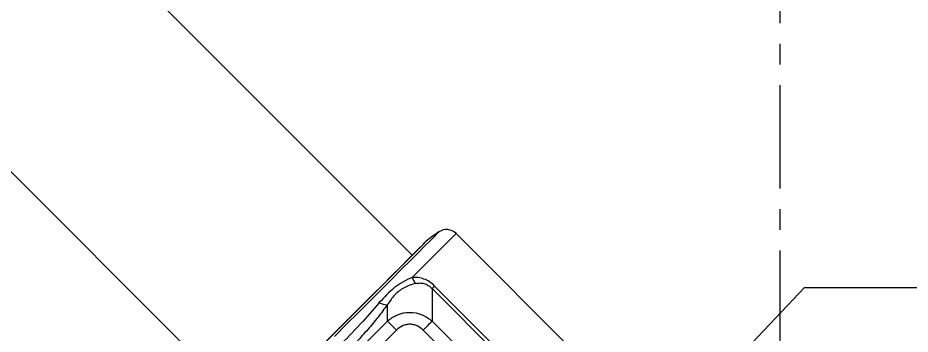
# Model space of a CAD drawing. Header units: millimetres. Extents: x 0 to 42050, y 0 to 29700.
# Drawn here: x 19098 to 20178, y 20452 to 20835 of the extents above; entities that cross this region are included whole.
import ezdxf

# ---------------------------------------------------------------- set-up
doc = ezdxf.new("R2010")
doc.units = ezdxf.units.MM
doc.header["$LTSCALE"] = 50
doc.linetypes.add('CENTERX2', pattern=[4, 2.5, -0.5, 0.5, -0.5])
doc.layers.add('3', color=3, linetype='Continuous')
doc.layers.add('KVC', color=7, linetype='Continuous')

msp = doc.modelspace()

# ---------------------------------------------------------------- linework, layer by layer
at = {"color": 1, "linetype": 'CENTERX2'}
msp.add_line((20020.6, 18428.5), (20020.6, 21860.1), dxfattribs=at)
at = {"layer": '3'}
for p, q in [((19928.2, 20379.8), (20050.1, 20508.6)), ((20050.1, 20508.6), (20493.6, 20508.6))]:
    msp.add_line(p, q, dxfattribs=at)
at = {"layer": 'KVC', "color": 3, "linetype": 'Continuous', "lineweight": 25}
for p, q in [((18859.7, 21263), (19575.1, 20547.6)), ((19382.6, 20355.2), (18659.3, 21078.6)), ((19605.5, 20573.8), (19602.2, 20570.4)), ((19607.3, 20575.5), (19605.5, 20573.8)), ((19607.5, 20575.7), (19607.3, 20575.5)), ((19627.7, 20573.3), (19625.3, 20570.9)), ((19628.3, 20573.9), (19627.7, 20573.3)), ((19628.3, 20573.9), (19823.1, 20379.1)), ((19588.2, 20560.8), (19590.9, 20563.4)), ((19591.8, 20564.1), (19588.4, 20560.6)), ((19597.1, 20565.4), (19590.5, 20558.8)), ((19590.9, 20563.4), (19591.8, 20564.3)), ((19593.6, 20565.8), (19591.8, 20564.1)), ((19593.8, 20566), (19593.6, 20565.8)), ((19602.2, 20570.4), (19597.1, 20565.4)), ((19621, 20566.6), (19615, 20560.6)), ((19625.3, 20570.9), (19621, 20566.6)), ((19582.4, 20550.7), (19573, 20541.3)), ((19583.3, 20555.5), (19576.6, 20548.8)), ((19577.8, 20550.4), (19583.9, 20556.4)), ((19590.5, 20558.8), (19582.4, 20550.7)), ((19588.4, 20560.6), (19583.3, 20555.5)), ((19583.9, 20556.4), (19588.2, 20560.8)), ((19607.3, 20552.8), (19598, 20543.5)), ((19615, 20560.6), (19607.3, 20552.8)), ((19568.4, 20540.7), (19558.9, 20531.2)), ((19561.2, 20533.7), (19570.2, 20542.8)), ((19573, 20541.3), (19562.3, 20530.6)), ((19576.6, 20548.8), (19568.4, 20540.7)), ((19570.2, 20542.8), (19577.8, 20550.4)), ((19598, 20543.5), (19587.2, 20532.8)), ((19558.9, 20531.2), (19548.2, 20520.4)), ((19562.3, 20530.6), (19550.5, 20518.8)), ((19550.8, 20523.4), (19561.2, 20533.7)), ((19587.2, 20532.8), (19575.1, 20520.7)), ((19548.2, 20520.4), (19536.4, 20508.6)), ((19550.5, 20518.8), (19537.8, 20506)), ((19539.4, 20511.9), (19550.8, 20523.4)), ((19536.4, 20508.6), (19523.7, 20496)), ((19526.9, 20499.5), (19539.4, 20511.9)), ((19599.5, 20507.5), (19599.2, 20507.2)), ((19599.8, 20507.8), (19599.5, 20507.5)), ((19600.1, 20508.1), (19599.8, 20507.8)), ((19600.5, 20508.5), (19600.1, 20508.1)), ((19600.9, 20508.9), (19600.5, 20508.5)), ((19601.4, 20509.3), (19600.9, 20508.9)), ((19601.8, 20509.8), (19601.4, 20509.3)), ((19602.3, 20510.3), (19601.8, 20509.8)), ((19883.6, 20229.1), (19602.3, 20510.3)), ((19513.8, 20486.3), (19526.9, 20499.5)), ((19537.8, 20506), (19524.3, 20492.5)), ((19599.2, 20507.2), (19599.2, 20467.9)), ((19599.2, 20507.2), (19880.5, 20226)), ((19500, 20472.6), (19513.8, 20486.3)), ((19524.3, 20492.5), (19510.2, 20478.4)), ((19523.7, 20496), (19510.4, 20482.7)), ((19545.1, 20467.9), (19545.1, 20487.7)), ((19510.2, 20478.4), (19495.7, 20464)), ((19510.4, 20482.7), (19496.6, 20468.9)), ((19456.6, 20379.4), (19545.1, 20467.9)), ((19496.6, 20468.9), (19482.5, 20454.8)), ((19486, 20458.5), (19500, 20472.6)), ((19545.8, 20467.1), (19545.1, 20467.9)), ((19546.8, 20466.2), (19545.8, 20467.1)), ((19548, 20465), (19546.8, 20466.2)), ((19549.3, 20463.7), (19548, 20465)), ((19596.4, 20465), (19595, 20463.7)), ((19597.6, 20466.2), (19596.4, 20465)), ((19598.5, 20467.1), (19597.6, 20466.2)), ((19599.2, 20467.9), (19598.5, 20467.1)), ((19599.2, 20467.9), (19681.1, 20386)), ((19482.5, 20454.8), (19468.4, 20440.7)), ((19471.8, 20444.3), (19486, 20458.5)), ((19495.7, 20464), (19481, 20449.3)), ((19555.9, 20457), (19518.9, 20420)), ((19550.8, 20462.1), (19549.3, 20463.7)), ((19552.5, 20460.5), (19550.8, 20462.1)), ((19554.2, 20458.8), (19552.5, 20460.5)), ((19555.9, 20457), (19554.2, 20458.8)), ((19590.2, 20458.8), (19588.4, 20457)), ((19621.5, 20424), (19588.4, 20457)), ((19591.9, 20460.5), (19590.2, 20458.8)), ((19593.5, 20462.1), (19591.9, 20460.5)), ((19595, 20463.7), (19593.5, 20462.1))]:
    msp.add_line(p, q, dxfattribs=at)
for centre, radius, start, end in [((20190, 19740.3), 1018.5, 124.8859, 125.8309), ((19616.8, 20562.4), 16.3, 45, 124.8859), ((19603.3, 20552.8), 16.3, 125.8309, 135), ((19592.3, 20525.8), 17.9, 196.3968, 223.4016), ((19544.2, 20505.2), 17.5, 239.224, 272.9311)]:
    msp.add_arc(centre, radius, start, end, dxfattribs=at)
for points, knots in [([(19575.1, 20520.7), (19571.3, 20519), (19563.9, 20515.7), (19549.8, 20506.1), (19541.1, 20496.6), (19535.2, 20490.2)], [0, 0, 0, 0, 0.262735, 0.500109, 1, 1, 1, 1]), ([(19602.3, 20510.3), (19600.3, 20512.1), (19596.3, 20515.7), (19589.4, 20519.1), (19582.2, 20520.8), (19577.6, 20520.8), (19575.1, 20520.7)], [0, 0, 0, 0, 0.250943, 0.499243, 0.738394, 1, 1, 1, 1]), ([(19579.3, 20513.5), (19576.9, 20512.8), (19572.2, 20511.6), (19565.4, 20508.5), (19559.2, 20504.5), (19554, 20499.7), (19549.2, 20494.1), (19546.5, 20489.9), (19545.1, 20487.7)], [0, 0, 0, 0, 0.175114, 0.342647, 0.4997, 0.660271, 0.822492, 1, 1, 1, 1]), ([(19579.3, 20513.5), (19581, 20513.7), (19584.2, 20514.3), (19589.4, 20513.6), (19594.8, 20511.5), (19597.8, 20508.6), (19599.2, 20507.2)], [0, 0, 0, 0, 0.272782, 0.500433, 0.749874, 1, 1, 1, 1]), ([(19535.2, 20490.2), (19527.7, 20481.5), (19512.3, 20463.6), (19485.8, 20436.5), (19458.7, 20410.7), (19441.2, 20396.1), (19432.8, 20389)], [0, 0, 0, 0, 0.244445, 0.502939, 0.760795, 1, 1, 1, 1]), ([(19545.1, 20487.7), (19541.4, 20482.8), (19534, 20472.7), (19521.4, 20457.7), (19507.9, 20442.8), (19493.7, 20428.4), (19479, 20414.6), (19464, 20401.6), (19449, 20389.6), (19439.1, 20382.8), (19434.2, 20379.4)], [0, 0, 0, 0, 0.124001, 0.250292, 0.374441, 0.500433, 0.626859, 0.750189, 0.876517, 1, 1, 1, 1]), ([(19545.1, 20467.9), (19549, 20470.8), (19557, 20476.7), (19572.2, 20479.4), (19587.4, 20476.7), (19595.4, 20470.8), (19599.2, 20467.9)], [0, 0, 0, 0, 0.242968, 0.499998, 0.757032, 1, 1, 1, 1]), ([(19588.4, 20457), (19586.1, 20458.9), (19582.6, 20461.8), (19576.8, 20463.7), (19572.2, 20464.2), (19567.6, 20463.7), (19561.8, 20461.8), (19558.2, 20458.9), (19555.9, 20457)], [0, 0, 0, 0, 0.244673, 0.372852, 0.5, 0.627025, 0.755327, 1, 1, 1, 1])]:
    msp.add_open_spline(points, degree=3, knots=knots, dxfattribs=at)

doc.saveas('drawing.dxf')
